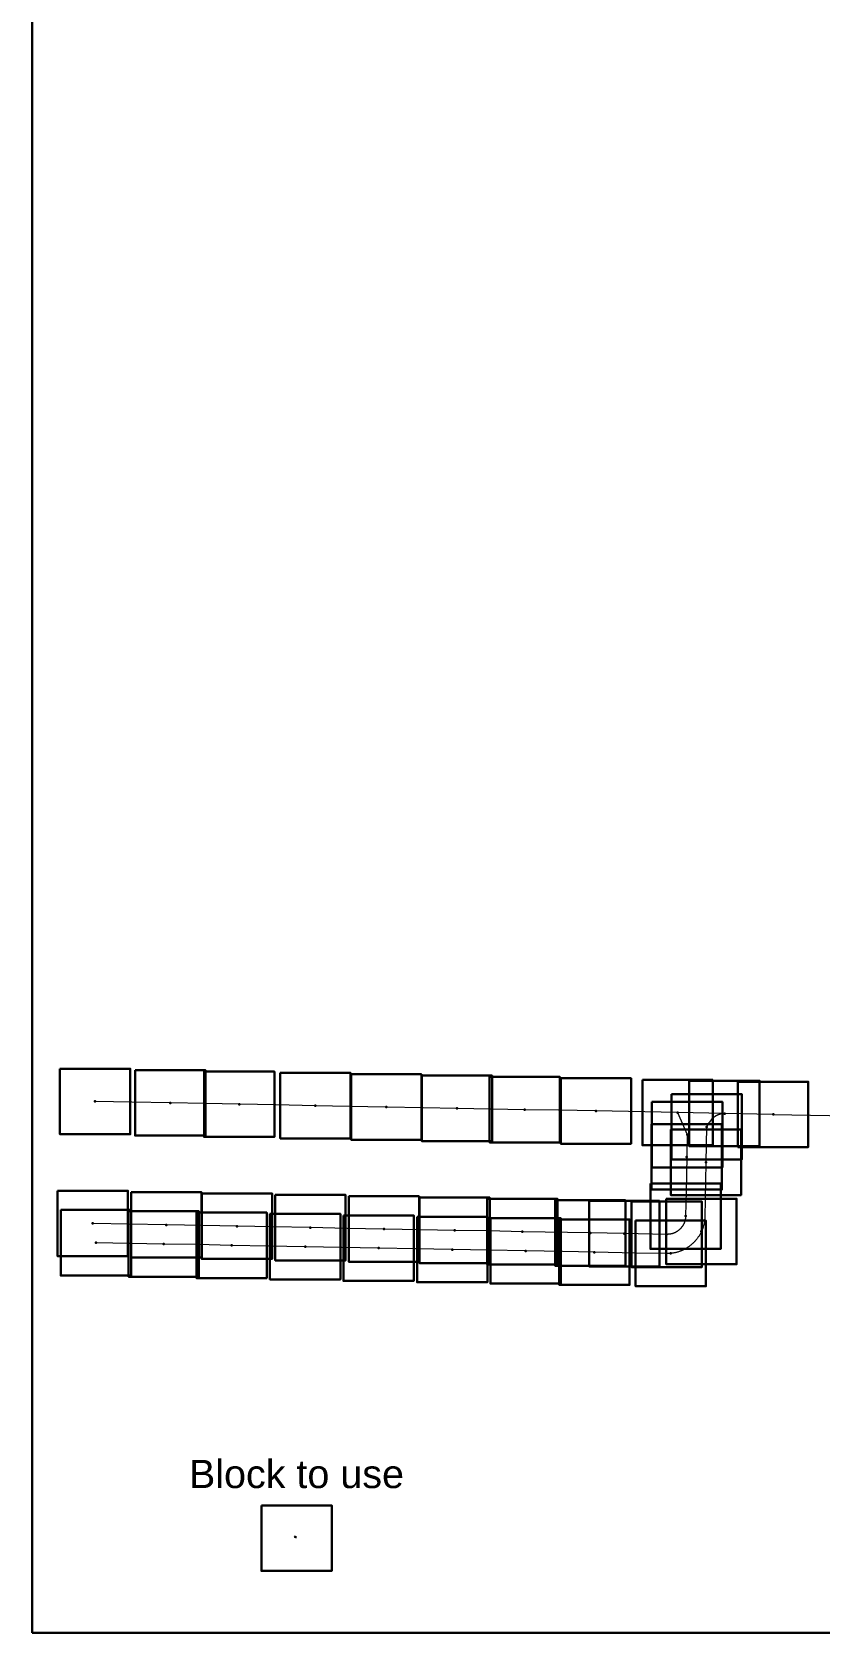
# Model space of a CAD drawing. Header units: millimetres. Extents: x 881174 to 1703730, y 372762 to 704197.
# Drawn here: x 881174 to 882568, y 665064 to 667898 of the extents above; entities that cross this region are included whole.
import ezdxf

# ---------------------------------------------------------------- set-up
doc = ezdxf.new("R2010")
doc.units = ezdxf.units.MM
for name, color, linetype, lineweight in [('2Block', 190, 'Continuous', 30), ('Block', 1, 'Continuous', 0), ('Capa1', 190, 'Continuous', 30), ('Exercise01', 190, 'Continuous', 30)]:
    doc.layers.add(name, color=color, linetype=linetype, lineweight=lineweight)
doc.layers.add('Polyline01', color=7, linetype='Continuous', lineweight=60, true_color=0xa451a4)
doc.styles.get("Standard").update_dxf_attribs({"font": 'arial.ttf'})

# ---------------------------------------------------------------- blocks, each defined once
blk = doc.blocks.new('Tick')
at = {"lineweight": 0, "const_width": 0.671}
blk.add_lwpolyline([(-2, 2), (2, -2)], dxfattribs=at)
at = {"lineweight": 0}
blk.add_circle((0, 0), 1.12, dxfattribs=at)

msp = doc.modelspace()

# ---------------------------------------------------------------- linework, layer by layer
at = {"layer": '2Block', "ltscale": 1.5}
for points in [[(881223.2, 666062.8), (881347.7, 666062.8), (881347.7, 665946.8), (881223.2, 665946.8)], [(881356.2, 666060.3), (881480.7, 666060.3), (881480.7, 665944.3), (881356.2, 665944.3)], [(881478.2, 666057.9), (881602.7, 666057.9), (881602.7, 665942), (881478.2, 665942)], [(881613, 666055.4), (881737.5, 666055.4), (881737.5, 665939.5), (881613, 665939.5)], [(881738.3, 666052.9), (881862.8, 666052.9), (881862.8, 665937), (881738.3, 665937)], [(881863.4, 666050.6), (881987.8, 666050.6), (881987.8, 665934.6), (881863.4, 665934.6)], [(881983.4, 666048.3), (882107.9, 666048.3), (882107.9, 665932.3), (881983.4, 665932.3)], [(882109.3, 666046), (882233.8, 666046), (882233.8, 665930), (882109.3, 665930)], [(882253.7, 666043.1), (882378.2, 666043.1), (882378.2, 665927.2), (882253.7, 665927.2)], [(882336.7, 666041.5), (882461.2, 666041.5), (882461.2, 665925.6), (882336.7, 665925.6)], [(882422.8, 666039.9), (882547.3, 666039.9), (882547.3, 665924), (882422.8, 665924)], [(882270.7, 666004.1), (882395.2, 666004.1), (882395.2, 665888.1), (882270.7, 665888.1)], [(882305.1, 666017.9), (882429.6, 666017.9), (882429.6, 665901.9), (882305.1, 665901.9)], [(882270, 665964.8), (882394.5, 665964.8), (882394.5, 665848.9), (882270, 665848.9)], [(882303.8, 665955), (882428.3, 665955), (882428.3, 665839.1), (882303.8, 665839.1)], [(882268, 665859.7), (882392.5, 665859.7), (882392.5, 665743.8), (882268, 665743.8)], [(881219.1, 665846.8), (881343.6, 665846.8), (881343.6, 665730.8), (881219.1, 665730.8)], [(881349.1, 665844.3), (881473.6, 665844.3), (881473.6, 665728.4), (881349.1, 665728.4)], [(881474.1, 665841.9), (881598.6, 665841.9), (881598.6, 665726), (881474.1, 665726)], [(881604.2, 665839.5), (881728.7, 665839.5), (881728.7, 665723.5), (881604.2, 665723.5)], [(881734.2, 665837), (881858.7, 665837), (881858.7, 665721), (881734.2, 665721)], [(881859.2, 665834.6), (881983.7, 665834.6), (881983.7, 665718.7), (881859.2, 665718.7)], [(881979.3, 665832.3), (882103.8, 665832.3), (882103.8, 665716.4), (881979.3, 665716.4)], [(882099.3, 665830), (882223.8, 665830), (882223.8, 665714.1), (882099.3, 665714.1)], [(882159.3, 665828.9), (882283.8, 665828.9), (882283.8, 665712.9), (882159.3, 665712.9)], [(882234.4, 665827.5), (882358.9, 665827.5), (882358.9, 665711.5), (882234.4, 665711.5)], [(882295.9, 665832.6), (882420.4, 665832.6), (882420.4, 665716.7), (882295.9, 665716.7)], [(881224.8, 665812.7), (881349.3, 665812.7), (881349.3, 665696.7), (881224.8, 665696.7)], [(881344.6, 665810.4), (881469.1, 665810.4), (881469.1, 665694.5), (881344.6, 665694.5)], [(881464.7, 665808.1), (881589.2, 665808.1), (881589.2, 665692.2), (881464.7, 665692.2)], [(881594.9, 665805.6), (881719.4, 665805.6), (881719.4, 665689.7), (881594.9, 665689.7)], [(881724.7, 665803.2), (881849.2, 665803.2), (881849.2, 665687.2), (881724.7, 665687.2)], [(881855, 665800.7), (881979.5, 665800.7), (881979.5, 665684.7), (881855, 665684.7)], [(881985, 665798.2), (882109.5, 665798.2), (882109.5, 665682.3), (881985, 665682.3)], [(882106.7, 665795.9), (882231.2, 665795.9), (882231.2, 665679.9), (882106.7, 665679.9)], [(882241.6, 665793.8), (882366.1, 665793.8), (882366.1, 665677.8), (882241.6, 665677.8)], [(881579.6, 665289.5), (881704.1, 665289.5), (881704.1, 665173.6), (881579.6, 665173.6)]]:
    msp.add_lwpolyline(points, close=True, dxfattribs=at)
at = {"layer": 'Capa1', "color": 1}
for p in [(881285.4, 666004.8), (881418.4, 666002.3), (881540.5, 665999.9), (881675.2, 665997.4), (881800.6, 665995), (881925.6, 665992.6), (882045.6, 665990.3), (882171.5, 665988), (882315.9, 665985.1), (882399, 665983.5), (882485.1, 665981.9), (882333, 665946.1), (882367.3, 665959.9), (882332.2, 665906.8), (882366, 665897), (882330.2, 665801.8), (881281.3, 665788.8), (881411.3, 665786.3), (881536.4, 665784), (881666.4, 665781.5), (881796.4, 665779), (881921.5, 665776.6), (882041.5, 665774.3), (882161.5, 665772.1), (882221.6, 665770.9), (882296.6, 665769.5), (882358.2, 665774.7), (881287, 665754.7), (881406.9, 665752.4), (881526.9, 665750.1), (881657.2, 665747.7), (881787, 665745.2), (881917.2, 665742.7), (882047.3, 665740.2), (882168.9, 665737.9), (882303.8, 665735.8)]:
    msp.add_point(p, dxfattribs=at)
at = {"layer": 'Exercise01', "ltscale": 1.5}
msp.add_lwpolyline([(881173.9, 665063.8), (887011, 665063.8), (887011, 673564.4), (881173.9, 673564.4)], close=True, dxfattribs=at)
at = {"layer": 'Polyline01', "lineweight": 0, "flags": 128}
for points in [[(881418.4, 666002.3), (881350.4, 666003.5), (881285.4, 666004.8)], [(881540.5, 665999.9), (881480.5, 666001.1), (881418.4, 666002.3)], [(881675.2, 665997.4), (881605.5, 665998.7), (881540.5, 665999.9)], [(881800.6, 665995), (881735.5, 665996.2), (881675.2, 665997.4)], [(881925.6, 665992.6), (881865.6, 665993.7), (881800.6, 665995)], [(882045.6, 665990.3), (881985.6, 665991.4), (881925.6, 665992.6)], [(882171.5, 665988), (882105.6, 665989.2), (882045.6, 665990.3)], [(882399, 665983.5), (882315.9, 665985.1)], [(882485.1, 665981.9), (882399, 665983.5)], [(882485.1, 665981.9), (882650.7, 665978.8)], [(882333, 665946.1), (882332.2, 665906.8)], [(882367.3, 665959.9), (882367.3, 665959.9), (882366, 665897)], [(882332.2, 665906.8), (882331.1, 665846.8), (882330.2, 665801.8)], [(882366, 665897), (882364.8, 665830.5), (882364.2, 665801.3), (882364.1, 665799.3), (882364.1, 665798.2), (882364, 665797), (882363.9, 665795.9), (882363.8, 665794.7), (882363.6, 665793.5), (882363.5, 665792.4), (882363.3, 665791.2), (882363.1, 665790.1), (882362.8, 665788.9), (882362.6, 665787.8), (882362.3, 665786.7), (882362, 665785.5), (882361.7, 665784.4), (882361.4, 665783.3), (882361.1, 665782.2), (882360, 665779), (882359.3, 665777.3), (882358.2, 665774.7)], [(882330.2, 665801.8), (882330.2, 665800.7), (882330.1, 665800.1), (882330.1, 665799.5), (882330, 665799), (882330, 665798.4), (882329.9, 665797.8), (882329.8, 665797.3), (882329.7, 665796.7), (882329.6, 665796.1), (882329.5, 665795.6), (882329.4, 665795), (882329.2, 665794.4), (882329.1, 665793.9), (882328.9, 665793.3), (882328.8, 665792.8), (882328.6, 665792.2), (882328.4, 665791.7), (882328.2, 665791.1), (882328, 665790.6), (882327.8, 665790.1), (882327.6, 665789.5), (882327.4, 665789), (882327.1, 665788.5), (882326.9, 665788), (882326.6, 665787.4), (882326.3, 665786.9), (882326.1, 665786.4), (882325.8, 665785.9), (882325.5, 665785.4), (882325.2, 665784.9), (882324.9, 665784.5), (882324.6, 665784), (882324.2, 665783.5), (882323.9, 665783), (882323.5, 665782.6), (882323.2, 665782.1), (882322.8, 665781.7), (882322.5, 665781.2), (882322.1, 665780.8), (882321.7, 665780.4), (882321.3, 665779.9), (882320.9, 665779.5), (882320.5, 665779.1), (882320.1, 665778.7), (882319.7, 665778.3), (882319.3, 665777.9), (882318.8, 665777.5), (882318.4, 665777.2), (882318, 665776.8), (882317.5, 665776.4), (882317, 665776.1), (882316.6, 665775.7), (882316.1, 665775.4), (882315.6, 665775.1), (882315.2, 665774.8), (882314.7, 665774.5), (882314.2, 665774.2), (882313.7, 665773.9), (882313.2, 665773.6), (882312.7, 665773.3), (882312.2, 665773.1), (882311.6, 665772.8), (882311.1, 665772.5), (882310.6, 665772.3), (882310.1, 665772.1), (882309.5, 665771.9), (882309, 665771.6), (882308.5, 665771.4), (882307.9, 665771.3), (882307.4, 665771.1), (882306.8, 665770.9), (882306.3, 665770.7), (882305.7, 665770.6), (882305.2, 665770.4), (882304.6, 665770.3), (882304, 665770.2), (882303.5, 665770.1), (882302.9, 665770), (882302.3, 665769.9), (882301.8, 665769.8), (882301.2, 665769.7), (882300.6, 665769.7), (882300.1, 665769.6), (882299.5, 665769.6), (882298.9, 665769.5), (882298.3, 665769.5), (882297.7, 665769.5), (882297.2, 665769.5), (882296.6, 665769.5)], [(881411.3, 665786.3), (881345.9, 665787.6), (881281.3, 665788.8)], [(881536.4, 665784), (881476.2, 665785.1), (881411.3, 665786.3)], [(881666.4, 665781.5), (881600.2, 665782.7), (881536.4, 665784)], [(881796.4, 665779), (881731.4, 665780.2), (881666.4, 665781.5)], [(881921.5, 665776.6), (881861, 665777.8), (881796.4, 665779)], [(882041.5, 665774.3), (881981.2, 665775.5), (881921.5, 665776.6)], [(882161.5, 665772.1), (882041.5, 665774.3)], [(882221.6, 665770.9), (882161.5, 665772.1)], [(882296.6, 665769.5), (882221.6, 665770.9)], [(882358.2, 665774.7), (882357.9, 665774.1), (882357.4, 665773.1), (882356.9, 665772), (882356.4, 665771), (882355.8, 665770), (882355.2, 665768.9), (882354.6, 665767.9), (882354, 665766.9), (882353.4, 665766), (882352.7, 665765), (882352.1, 665764), (882351.4, 665763.1), (882350.7, 665762.1), (882350, 665761.2), (882349.3, 665760.3), (882348.5, 665759.4), (882347.8, 665758.5), (882347, 665757.6), (882346.2, 665756.8), (882345.4, 665755.9), (882344.6, 665755.1), (882343.7, 665754.3), (882342.9, 665753.4), (882342, 665752.7), (882341.1, 665751.9), (882340.3, 665751.1), (882339.4, 665750.4), (882338.4, 665749.7), (882337.5, 665749), (882336.2, 665748), (882335.3, 665747.3), (882334.3, 665746.7), (882333.3, 665746), (882332.3, 665745.4), (882331.3, 665744.8), (882330.3, 665744.2), (882329.3, 665743.6), (882328.2, 665743.1), (882327.2, 665742.6), (882326.2, 665742), (882325.1, 665741.6), (882324, 665741.1), (882323, 665740.6), (882321.9, 665740.2), (882320.8, 665739.8), (882319.7, 665739.4), (882318.6, 665739), (882317.5, 665738.6), (882316.3, 665738.3), (882315.2, 665737.9), (882314.1, 665737.6), (882313, 665737.4), (882311.8, 665737.1), (882310.7, 665736.8), (882309.5, 665736.6), (882308.4, 665736.4), (882307.2, 665736.2), (882306.1, 665736.1), (882304.9, 665735.9), (882303.8, 665735.8)], [(881406.9, 665752.4), (881347.1, 665753.6), (881287, 665754.7)], [(881526.9, 665750.1), (881467.1, 665751.3), (881406.9, 665752.4)], [(881657.2, 665747.7), (881592.1, 665748.9), (881526.9, 665750.1)], [(881787, 665745.2), (881722.2, 665746.4), (881657.2, 665747.7)], [(881917.2, 665742.7), (881852.2, 665743.9), (881787, 665745.2)], [(882047.3, 665740.2), (881982.3, 665741.5), (881917.2, 665742.7)], [(882168.9, 665737.9), (882112.3, 665739), (882047.3, 665740.2)], [(882303.8, 665735.8), (882302.6, 665735.7), (882301.4, 665735.6), (882300.3, 665735.6), (882298.3, 665735.5), (882297.1, 665735.5), (882295.9, 665735.5), (882242.3, 665736.5), (882168.9, 665737.9)]]:
    msp.add_lwpolyline(points, dxfattribs=at).dxf.unprotected_set("ltscale", 0)
at = {"layer": 'Polyline01', "lineweight": 0}
for points in [[(882315.9, 665985.1), (882171.5, 665988)], [(882315.9, 665985.1), (882333, 665946.1)]]:
    msp.add_lwpolyline(points, dxfattribs=at).dxf.unprotected_set("ltscale", 0)
at = {"layer": 'Polyline01', "lineweight": 0, "flags": 128}
msp.add_lwpolyline([(882399, 665983.5), (882398.4, 665983.5), (882397.8, 665983.5), (882397.2, 665983.4), (882396.7, 665983.4), (882396.1, 665983.3), (882395.5, 665983.2), (882394.9, 665983.1), (882394.4, 665983.1), (882393.8, 665983), (882393.2, 665982.8), (882392.7, 665982.7), (882392.1, 665982.6), (882391.6, 665982.4), (882391, 665982.3), (882390.5, 665982.1), (882389.9, 665981.9), (882389.4, 665981.8), (882388.8, 665981.6), (882388.3, 665981.4), (882387.7, 665981.2), (882387.2, 665980.9), (882386.7, 665980.7), (882386.2, 665980.5), (882385.6, 665980.2), (882385.1, 665980), (882384.6, 665979.7), (882384.1, 665979.4), (882383.6, 665979.2), (882383.1, 665978.9), (882382.6, 665978.6), (882382.1, 665978.2), (882381.7, 665977.9), (882381.2, 665977.6), (882380.7, 665977.3), (882380.2, 665976.9), (882379.8, 665976.6), (882379.3, 665976.2), (882378.9, 665975.9), (882378.5, 665975.6, 0.090448), (882367.3, 665959.9)], format="xyb", dxfattribs=at).dxf.unprotected_set("ltscale", 0)

# ---------------------------------------------------------------- block references
at = {"layer": 'Block', "ltscale": 0.8, "xscale": 1.27, "yscale": 1.27, "zscale": 1.27}
msp.add_blockref('Tick', (881639.8, 665233.8), dxfattribs=at)

# ---------------------------------------------------------------- texts
msp.add_text('Block to use', height=50).set_placement((881451.5, 665320.3))

doc.saveas('drawing.dxf')
